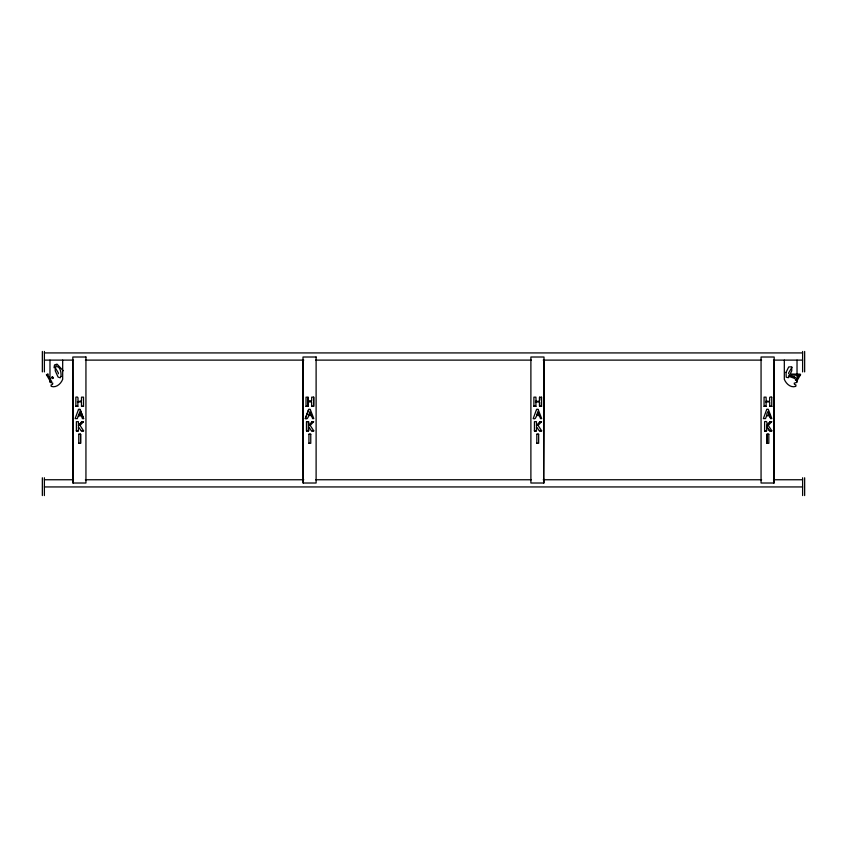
<?xml version="1.0" encoding="UTF-8"?>
<svg xmlns="http://www.w3.org/2000/svg" width="847" height="847" viewBox="0 0 847 847"><rect width="100%" height="100%" fill="white"/><g stroke="black" fill="none" stroke-linecap="round" stroke-linejoin="round"><path stroke-width="1.27" d="M543.668 483.012L543.996 360.621M543.996 479.254L543.996 483.012L530.889 483.012L530.889 357.011L543.996 357.011L543.668 479.254M773.84 483.012L774.169 360.621M774.169 479.254L774.169 483.012L761.061 483.012L761.061 357.011L774.169 357.011L773.84 479.254M78.39 426.888L81.354 430.869L83.599 430.869L80.031 425.406M308.583 425.649L308.583 421.764L306.55 421.679L306.55 430.869L308.552 430.869L308.679 426.761L311.527 430.869L313.771 430.869L310.203 425.406M536.437 426.888L539.412 430.869L541.657 430.869L538.089 425.406M766.842 426.814L769.584 430.869L771.829 430.869L768.261 425.406M311.558 415.877L312.628 418.609L313.792 418.609L310.267 409.408L308.668 409.408L305.322 418.609C309.197 420.218 307.027 413.347 311.59 415.919M539.444 415.877L540.513 418.609L541.678 418.609L538.152 409.408L536.553 409.408L533.208 418.609C537.083 420.218 534.912 413.347 539.486 415.919M770.622 418.513L771.85 418.609L768.324 409.408L766.726 409.408L763.38 418.609L765.529 418.609L766.588 415.835L769.584 415.877L770.685 418.609L769.605 415.877M58.39 373.771L58.252 372.722M78.771 443.32L78.771 434.257L80.592 434.257L80.592 443.32L78.782 443.225M80.592 443.32L80.592 434.257M308.933 443.32L308.933 434.257L310.764 434.257L310.764 443.32L308.954 443.225M310.764 434.257L308.933 434.257M536.818 443.32L536.818 434.257L538.65 434.257L538.65 443.32L536.839 443.225M538.65 434.257L536.818 434.257M766.99 443.32L766.99 434.257L768.822 434.257L768.822 443.32L766.99 443.32L766.99 434.257M768.822 434.257L767.011 434.342M81.45 400.8L81.513 397.148L83.514 397.148L83.514 406.338L81.513 406.338L81.45 401.933L77.395 401.902M81.481 400.779C74.61 403.807 80.846 395.729 75.849 397.148L75.849 406.338L77.85 406.338L77.882 402.029M539.507 400.8C538.819 390.996 542.249 404.58 536.035 400.811M766.143 401.933L766.069 406.338L764.068 406.338L764.068 397.148L766.069 397.148L766.239 400.832M78.39 430.869L76.389 430.869L78.39 430.869L78.422 426.877M308.552 430.869L308.583 426.877M536.437 430.869L534.436 430.869L536.437 430.869L536.469 426.877M766.609 430.869L764.608 430.869L766.609 430.869L766.736 426.761L769.552 430.774L771.829 430.869M78.295 415.898L77.31 418.609L75.15 418.609L78.496 409.408L80.094 409.408L83.62 418.609L82.455 418.609L81.386 415.877L78.273 415.941M78.655 414.977L79.692 412.044M308.827 414.903L309.864 412.044M536.712 414.903L537.75 412.044M767.911 412.087C773.226 415.761 763.518 417.02 767.922 412.044M308.181 400.832L308.054 397.243L306.011 397.148L306.011 406.338L308.012 406.338L308.054 402.029M535.907 406.338L533.896 406.338L535.907 406.338L535.939 402.029M766.069 406.338L764.068 406.338M46.447 374.713L48.215 374.078M799.367 374.649L800.076 375.168L791.13 375.115M800.542 374.734L796.752 381.256M797.069 378.598L798.933 375.422M789.182 371.992L791.998 367.302M788.748 372.722L788.61 373.771M311.05 415.051L309.854 412.087M536.712 414.977L539.041 415.051L537.75 412.087M78.612 425.723L81.799 421.679L83.461 421.732L81.767 421.764L78.39 425.639M313.559 421.827L311.929 421.764M536.437 425.639L539.857 421.679L541.519 421.732L539.814 421.764M766.842 425.723L770.018 421.679L771.681 421.732L769.987 421.764C762.808 432.341 770.399 419.741 764.608 421.679L764.608 430.869M311.971 421.679L308.647 425.766L308.583 421.764M306.55 430.869L306.55 421.679M75.849 406.338L77.882 406.253M306.011 406.338L308.054 406.253M308.149 400.811L311.654 400.779L311.685 397.148L313.686 397.148L313.686 406.338L311.685 406.338L311.611 401.933L307.556 401.902M541.498 397.243L539.528 397.243M771.659 397.243C766.831 395.401 772.993 403.701 766.196 400.811M305.322 418.609L308.679 409.503L310.256 409.503M80.031 425.416L83.461 421.732M310.203 425.416L313.623 421.732M538.089 425.416L541.519 421.732M768.261 425.416L771.681 421.732M308.181 401.902L308.012 406.338M55.881 365.226L56.749 365.173M47.39 375.157L47.379 374.215L51.794 381.785M44.383 352.924L802.617 352.924M44.383 360.113L73.498 360.113M85.399 360.113L303.745 360.113M315.656 360.113L531.344 360.113M543.255 360.113L761.601 360.113M773.502 360.113L802.617 360.113M72.831 360.621L73.16 483.012M303.004 360.621L303.332 483.012M533.896 406.338L533.896 397.148L535.907 397.148L536.066 400.832M535.452 401.902L539.539 401.933L539.571 406.338L541.572 406.338L539.528 406.253L539.528 402.029M765.614 401.902L769.701 401.933L769.732 406.338L771.744 406.338L769.732 406.338M81.513 406.338L83.514 406.338M311.685 406.338L313.612 406.253L313.686 397.148M78.517 409.503L80.084 409.503L83.62 418.609M536.575 409.503L538.141 409.503M768.303 409.503L766.726 409.408M311.082 415.072L308.954 415.051M76.389 430.869L76.389 421.679L78.39 421.679L78.422 425.649M534.436 430.869L534.436 421.679L536.437 421.679L536.469 425.649M81.333 430.774L83.599 430.869M306.625 430.774L308.583 430.774M311.505 430.774L313.771 430.869M539.391 430.774L541.657 430.869M80.571 434.342L78.771 434.257M44.383 479.751L73.498 479.751M85.399 479.751L303.745 479.751M315.656 479.751L531.344 479.751M543.255 479.751L761.601 479.751M773.502 479.751L802.617 479.751M44.383 486.94L802.617 486.94M791.236 374.067L800.267 374.13L800.553 374.713M796.244 380.038L795.259 379.805L796.254 380.038M789.086 375.327L793.385 376.83M788.716 376.301L793.014 377.815M63.229 370.774L57.035 364.115L54.504 364.909L54.049 367.736M78.676 414.956L81.037 414.977L79.936 412.044M55.002 367.302L57.818 371.992M50.873 382.315L46.458 374.734M308.054 397.243L308.075 400.8M768.165 412.044L769.256 414.903M804.65 351.441L804.65 371.907M804.65 477.772L804.65 495.559M802.617 351.441L802.617 371.907M802.617 477.772L802.617 495.559M797.027 360.113L797.027 382.368L794.232 383.151L794.465 384.39L795.968 384.993L795.778 386.359C790.717 388.159 785.942 383.617 784.322 379.276L784.322 360.113M771.744 397.148L771.744 406.338M541.572 397.148L541.572 406.338M62.678 360.113L62.678 379.276C61.058 383.617 56.283 388.159 51.222 386.359L51.032 384.993L52.535 384.39L52.768 383.151L49.973 382.368L49.973 360.113M44.383 351.441L44.383 371.907M44.383 477.772L44.383 495.559M42.35 351.441L42.35 371.907M42.35 477.772L42.35 495.559M793.703 377.18L794.486 378.545L795.28 378.101L794.497 376.724L793.703 377.18M786.048 372.331L786.217 377.222L788.388 377.688L791.765 370.795L791.67 366.846L788.726 366.942L786.048 372.331M795.015 377.55L794.221 378.26L794.444 377.211L795.015 377.55M60.995 376.428L60.179 377.783L58.083 377.063L55.235 370.795L55.33 366.846C60.232 364.983 61.45 373.061 60.995 376.428M53.043 377.656L52.122 378.185L51.985 377.55L53.043 377.656M52.503 376.724L51.72 377.19L52.514 378.545L53.308 378.09L52.503 376.724M85.939 357.011L72.831 357.011L72.831 483.012L85.939 483.012L85.939 357.011M316.111 357.011L303.004 357.011L303.004 483.012L316.111 483.012L316.111 357.011"/></g></svg>
